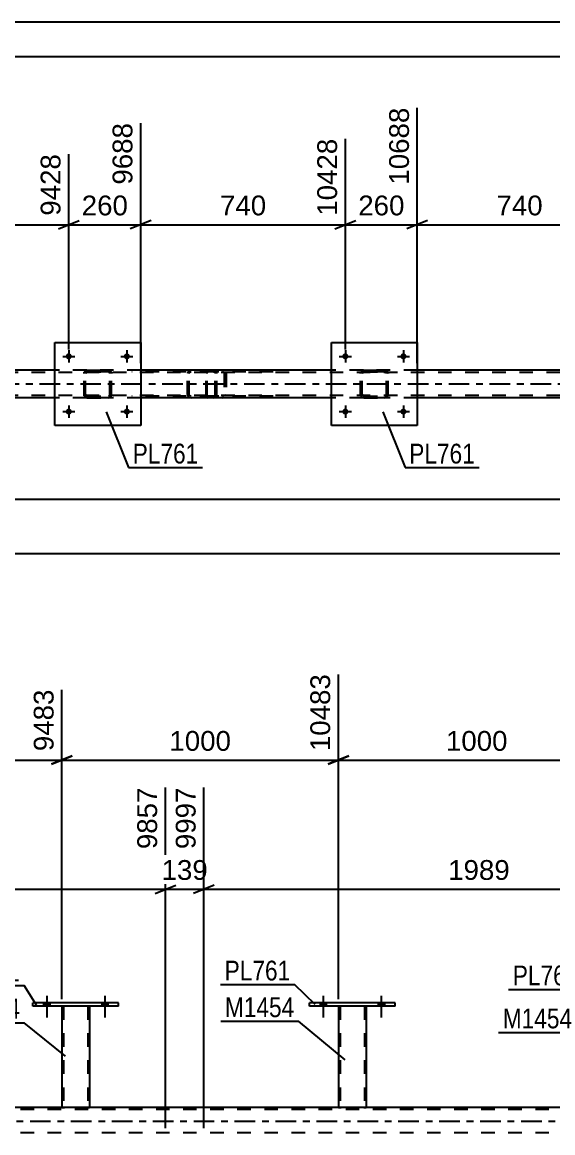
# Model space of a CAD drawing. Header units: millimetres. Extents: x 0 to 841, y 0 to 594.
# Drawn here: x 457.6 to 534.4, y 433.3 to 594 of the extents above; entities that cross this region are included whole.
import ezdxf

# ---------------------------------------------------------------- set-up
doc = ezdxf.new("R2010")
doc.units = ezdxf.units.MM
doc.linetypes.add('DXK_LINE_DOT2', pattern=[3.9198, 1.9599, -1.9599])
doc.linetypes.add('DXK_LINE_DOT3', pattern=[5.9187, 2.979, -0.9799, 0.9799, -0.9799])
doc.styles.add('Arial', font='ARIAL.TTF', dxfattribs={"height": 0.2})
doc.styles.add('Arial Narrow', font='ARIALN.TTF', dxfattribs={"height": 0.2})

# ---------------------------------------------------------------- blocks, each defined once
blk = doc.blocks.new('Unknown-318886624-1115')
at = {"color": 5, "linetype": 'Continuous'}
for p, q in [((841, 594), (0, 594)), ((836, 589), (5, 589))]:
    blk.add_line(p, q, dxfattribs=at)
blk = doc.blocks.new('Bolt-318886624-3374 - 3093')
at = {"linetype": 'Continuous'}
for points in [[(460.74, 451.61), (461.62, 451.61), (461.62, 452.09), (460.74, 452.09)], [(469.14, 451.61), (470.02, 451.61), (470.02, 452.09), (469.14, 452.09)]]:
    blk.add_hatch(color=1, dxfattribs=at).paths.add_polyline_path(points)
at = {"color": 1, "linetype": 'Continuous'}
for p, q in [((460.74, 452.09), (460.74, 451.61)), ((461.18, 453.09), (461.18, 449.97)), ((461.62, 452.09), (461.62, 451.61)), ((469.14, 452.09), (469.14, 451.61)), ((469.58, 453.09), (469.58, 449.97)), ((470.02, 452.09), (470.02, 451.61))]:
    blk.add_line(p, q, dxfattribs=at)
blk = doc.blocks.new('Part-318886624-3440 - 3093')
at = {"color": 2, "linetype": 'Continuous'}
for p, q in [((499.18, 451.61), (499.18, 452.09)), ((511.58, 452.09), (499.18, 452.09)), ((511.58, 451.61), (499.18, 451.61)), ((511.58, 451.61), (511.58, 452.09))]:
    blk.add_line(p, q, dxfattribs=at)
blk = doc.blocks.new('Part-318886624-3359 - 3093')
at = {"color": 7, "linetype": 'DXK_LINE_DOT2'}
for p, q in [((761.18, 436.65), (84.06, 436.65)), ((761.18, 436.97), (143.38, 436.97)), ((467.38, 436.97), (463.38, 436.97)), ((507.38, 436.97), (503.38, 436.97)), ((761.18, 433.29), (84.06, 433.29))]:
    blk.add_line(p, q, dxfattribs=at)
at = {"color": 2, "linetype": 'Continuous'}
for p, q in [((463.38, 436.97), (427.43, 436.97)), ((503.38, 436.97), (467.38, 436.97)), ((543.38, 436.97), (507.38, 436.97))]:
    blk.add_line(p, q, dxfattribs=at)
at = {"color": 7, "linetype": 'DXK_LINE_DOT3'}
blk.add_line((74.06, 434.97), (761.18, 434.97), dxfattribs=at)
blk = doc.blocks.new('Bolt-318886624-3370 - 3093')
at = {"linetype": 'Continuous'}
for points in [[(500.74, 451.61), (501.62, 451.61), (501.62, 452.09), (500.74, 452.09)], [(509.14, 451.61), (510.02, 451.61), (510.02, 452.09), (509.14, 452.09)]]:
    blk.add_hatch(color=1, dxfattribs=at).paths.add_polyline_path(points)
at = {"color": 1, "linetype": 'Continuous'}
for p, q in [((500.74, 452.09), (500.74, 451.61)), ((501.18, 453.09), (501.18, 449.97)), ((501.62, 452.09), (501.62, 451.61)), ((509.14, 452.09), (509.14, 451.61)), ((509.58, 453.09), (509.58, 449.97)), ((510.02, 452.09), (510.02, 451.61))]:
    blk.add_line(p, q, dxfattribs=at)
blk = doc.blocks.new('Bolt-318886624-3375 - 3093')
at = {"linetype": 'Continuous'}
for points in [[(500.74, 451.61), (501.62, 451.61), (501.62, 452.09), (500.74, 452.09)], [(509.14, 451.61), (510.02, 451.61), (510.02, 452.09), (509.14, 452.09)]]:
    blk.add_hatch(color=1, dxfattribs=at).paths.add_polyline_path(points)
at = {"color": 1, "linetype": 'Continuous'}
for p, q in [((500.74, 452.09), (500.74, 451.61)), ((501.18, 453.09), (501.18, 449.97)), ((501.62, 452.09), (501.62, 451.61)), ((509.14, 452.09), (509.14, 451.61)), ((509.58, 453.09), (509.58, 449.97)), ((510.02, 452.09), (510.02, 451.61))]:
    blk.add_line(p, q, dxfattribs=at)
blk = doc.blocks.new('Bolt-318886624-3403 - 3093')
at = {"linetype": 'Continuous'}
for points in [[(460.74, 451.61), (461.62, 451.61), (461.62, 452.09), (460.74, 452.09)], [(469.14, 451.61), (470.02, 451.61), (470.02, 452.09), (469.14, 452.09)]]:
    blk.add_hatch(color=1, dxfattribs=at).paths.add_polyline_path(points)
at = {"color": 1, "linetype": 'Continuous'}
for p, q in [((460.74, 452.09), (460.74, 451.61)), ((461.18, 453.09), (461.18, 449.97)), ((461.62, 452.09), (461.62, 451.61)), ((469.14, 452.09), (469.14, 451.61)), ((469.58, 453.09), (469.58, 449.97)), ((470.02, 452.09), (470.02, 451.61))]:
    blk.add_line(p, q, dxfattribs=at)
blk = doc.blocks.new('Part-318886624-3425 - 3093')
at = {"color": 7, "linetype": 'DXK_LINE_DOT2'}
for p, q in [((463.38, 451.62), (463.38, 451.62)), ((463.38, 451.62), (463.38, 451.61)), ((463.38, 451.61), (463.38, 451.62)), ((463.42, 451.62), (463.38, 451.62)), ((463.38, 451.62), (463.42, 451.62)), ((463.52, 451.62), (463.42, 451.62)), ((463.42, 451.62), (463.52, 451.62)), ((463.68, 451.62), (463.52, 451.62)), ((463.52, 451.62), (463.68, 451.62)), ((463.62, 451.62), (463.62, 451.62)), ((463.62, 451.62), (463.62, 436.97)), ((463.64, 451.62), (463.62, 451.62)), ((463.62, 451.62), (463.64, 451.62)), ((463.69, 451.62), (463.64, 451.62)), ((463.64, 451.62), (463.69, 451.62)), ((467.09, 451.62), (463.68, 451.62)), ((467.09, 451.62), (463.68, 451.62)), ((466.99, 451.62), (463.69, 451.62)), ((463.69, 451.62), (463.77, 451.62)), ((467.07, 451.62), (463.77, 451.62)), ((467.07, 451.62), (466.99, 451.62)), ((467.12, 451.62), (467.07, 451.62)), ((467.07, 451.62), (467.12, 451.62)), ((467.09, 451.62), (467.24, 451.62)), ((467.24, 451.62), (467.09, 451.62)), ((467.14, 451.62), (467.12, 451.62)), ((467.12, 451.62), (467.14, 451.62)), ((467.14, 451.62), (467.14, 451.62)), ((467.14, 451.62), (467.14, 436.97)), ((467.24, 451.62), (467.34, 451.62)), ((467.34, 451.62), (467.24, 451.62)), ((467.34, 451.62), (467.38, 451.62)), ((467.38, 451.62), (467.34, 451.62)), ((467.38, 451.62), (467.38, 451.62)), ((467.38, 451.62), (467.38, 451.61)), ((467.38, 451.61), (467.38, 451.62)), ((463.38, 436.97), (463.42, 436.97)), ((463.42, 436.97), (463.52, 436.97)), ((463.52, 436.97), (463.68, 436.97)), ((463.64, 436.97), (463.62, 436.97)), ((463.62, 436.97), (463.64, 436.97)), ((463.69, 436.97), (463.64, 436.97)), ((463.64, 436.97), (463.68, 436.97)), ((467.09, 436.97), (463.68, 436.97)), ((463.68, 436.97), (463.69, 436.97)), ((466.99, 436.97), (463.69, 436.97)), ((463.69, 436.97), (463.77, 436.97)), ((467.07, 436.97), (463.77, 436.97)), ((467.07, 436.97), (466.99, 436.97)), ((467.12, 436.97), (467.07, 436.97)), ((467.07, 436.97), (467.12, 436.97)), ((467.09, 436.97), (467.24, 436.97)), ((467.14, 436.97), (467.12, 436.97)), ((467.12, 436.97), (467.14, 436.97)), ((467.24, 436.97), (467.34, 436.97)), ((467.34, 436.97), (467.38, 436.97))]:
    blk.add_line(p, q, dxfattribs=at)
at = {"color": 2, "linetype": 'Continuous'}
for p, q in [((463.38, 451.61), (463.38, 436.97)), ((467.38, 451.61), (467.38, 436.97)), ((463.42, 436.97), (463.38, 436.97)), ((463.52, 436.97), (463.42, 436.97)), ((463.68, 436.97), (463.52, 436.97)), ((467.09, 436.97), (463.68, 436.97)), ((467.24, 436.97), (467.09, 436.97)), ((467.34, 436.97), (467.24, 436.97)), ((467.38, 436.97), (467.34, 436.97))]:
    blk.add_line(p, q, dxfattribs=at)
blk = doc.blocks.new('Part-318886624-3562 - 3093')
at = {"color": 2, "linetype": 'Continuous'}
for p, q in [((459.18, 451.61), (459.18, 452.09)), ((471.58, 452.09), (459.18, 452.09)), ((471.58, 451.61), (459.18, 451.61)), ((471.58, 451.61), (471.58, 452.09))]:
    blk.add_line(p, q, dxfattribs=at)
blk = doc.blocks.new('Part-318886624-3567 - 3093')
at = {"color": 7, "linetype": 'DXK_LINE_DOT2'}
for p, q in [((503.38, 451.62), (503.38, 451.62)), ((503.38, 451.62), (503.38, 451.61)), ((503.38, 451.61), (503.38, 451.62)), ((503.42, 451.62), (503.38, 451.62)), ((503.38, 451.62), (503.42, 451.62)), ((503.52, 451.62), (503.42, 451.62)), ((503.42, 451.62), (503.52, 451.62)), ((503.68, 451.62), (503.52, 451.62)), ((503.52, 451.62), (503.68, 451.62)), ((503.62, 451.62), (503.62, 451.62)), ((503.62, 451.62), (503.62, 436.97)), ((503.64, 451.62), (503.62, 451.62)), ((503.62, 451.62), (503.64, 451.62)), ((503.69, 451.62), (503.64, 451.62)), ((503.64, 451.62), (503.69, 451.62)), ((507.08, 451.62), (503.68, 451.62)), ((507.08, 451.62), (503.68, 451.62)), ((506.99, 451.62), (503.69, 451.62)), ((503.69, 451.62), (503.77, 451.62)), ((507.07, 451.62), (503.77, 451.62)), ((507.07, 451.62), (506.99, 451.62)), ((507.12, 451.62), (507.07, 451.62)), ((507.07, 451.62), (507.12, 451.62)), ((507.08, 451.62), (507.24, 451.62)), ((507.24, 451.62), (507.08, 451.62)), ((507.14, 451.62), (507.12, 451.62)), ((507.12, 451.62), (507.14, 451.62)), ((507.14, 451.62), (507.14, 451.62)), ((507.14, 451.62), (507.14, 436.97)), ((507.24, 451.62), (507.34, 451.62)), ((507.34, 451.62), (507.24, 451.62)), ((507.34, 451.62), (507.38, 451.62)), ((507.38, 451.62), (507.34, 451.62)), ((507.38, 451.62), (507.38, 451.62)), ((507.38, 451.62), (507.38, 451.61)), ((507.38, 451.61), (507.38, 451.62)), ((503.38, 436.97), (503.42, 436.97)), ((503.42, 436.97), (503.52, 436.97)), ((503.52, 436.97), (503.68, 436.97)), ((503.64, 436.97), (503.62, 436.97)), ((503.62, 436.97), (503.64, 436.97)), ((503.69, 436.97), (503.64, 436.97)), ((503.64, 436.97), (503.68, 436.97)), ((507.08, 436.97), (503.68, 436.97)), ((503.68, 436.97), (503.69, 436.97)), ((506.99, 436.97), (503.69, 436.97)), ((503.69, 436.97), (503.77, 436.97)), ((507.07, 436.97), (503.77, 436.97)), ((507.07, 436.97), (506.99, 436.97)), ((507.12, 436.97), (507.07, 436.97)), ((507.07, 436.97), (507.12, 436.97)), ((507.08, 436.97), (507.24, 436.97)), ((507.14, 436.97), (507.12, 436.97)), ((507.12, 436.97), (507.14, 436.97)), ((507.24, 436.97), (507.34, 436.97)), ((507.34, 436.97), (507.38, 436.97))]:
    blk.add_line(p, q, dxfattribs=at)
at = {"color": 2, "linetype": 'Continuous'}
for p, q in [((503.38, 451.61), (503.38, 436.97)), ((507.38, 451.61), (507.38, 436.97)), ((503.42, 436.97), (503.38, 436.97)), ((503.52, 436.97), (503.42, 436.97)), ((503.68, 436.97), (503.52, 436.97)), ((507.08, 436.97), (503.68, 436.97)), ((507.24, 436.97), (507.08, 436.97)), ((507.34, 436.97), (507.24, 436.97)), ((507.38, 436.97), (507.34, 436.97))]:
    blk.add_line(p, q, dxfattribs=at)
blk = doc.blocks.new('Part-318886624-2119 - 1942')
at = {"color": 2, "linetype": 'Continuous'}
for p, q in [((502.38, 535.65), (502.38, 547.65)), ((502.38, 547.65), (514.78, 547.65)), ((514.78, 547.65), (514.78, 535.65)), ((514.78, 535.65), (502.38, 535.65))]:
    blk.add_line(p, q, dxfattribs=at)
blk = doc.blocks.new('Part-318886624-2002 - 1942')
at = {"color": 7, "linetype": 'DXK_LINE_DOT2'}
for p, q in [((485.29, 543.65), (473.52, 543.65)), ((485.29, 543.41), (473.52, 543.41)), ((481.58, 543.33), (481.55, 543.17)), ((481.59, 543.35), (481.58, 543.33)), ((481.8, 543.17), (481.82, 543.26)), ((481.82, 543.26), (481.88, 543.34)), ((482.06, 543.65), (481.86, 543.61)), ((481.88, 543.34), (481.96, 543.39)), ((481.96, 543.39), (482.06, 543.41)), ((485.49, 543.61), (485.29, 543.65)), ((485.29, 543.41), (485.39, 543.39)), ((485.39, 543.39), (485.47, 543.34)), ((485.47, 543.34), (485.53, 543.26)), ((485.53, 543.26), (485.55, 543.17)), ((485.77, 543.33), (485.77, 543.35)), ((485.8, 543.17), (485.77, 543.33)), ((481.55, 540.13), (481.55, 543.17)), ((481.8, 540.13), (481.8, 543.17)), ((485.55, 540.13), (485.55, 543.17)), ((485.8, 540.13), (485.8, 543.17)), ((481.55, 540.13), (481.57, 540.04)), ((481.57, 540.04), (481.59, 539.94)), ((481.82, 540.06), (481.8, 540.13)), ((481.82, 540.03), (481.82, 540.06)), ((481.88, 539.96), (481.82, 540.03)), ((485.53, 540.03), (485.47, 539.96)), ((485.53, 540.06), (485.55, 540.13)), ((485.53, 540.03), (485.53, 540.06)), ((485.77, 539.94), (485.79, 540.04)), ((485.79, 540.04), (485.8, 540.13)), ((485.29, 539.89), (473.52, 539.89)), ((485.29, 539.65), (473.52, 539.65)), ((481.86, 539.68), (482.06, 539.65)), ((481.96, 539.9), (481.88, 539.96)), ((482.06, 539.89), (481.96, 539.9)), ((485.39, 539.9), (485.29, 539.89)), ((485.29, 539.65), (485.49, 539.68)), ((485.47, 539.96), (485.39, 539.9))]:
    blk.add_line(p, q, dxfattribs=at)
for centre, start, end in [((482.04, 543.15), 110.7583, 155.68), ((482.04, 540.15), 204.32, 249.2417)]:
    blk.add_arc(centre, 0.496, start, end, dxfattribs=at)
blk = doc.blocks.new('Part-318886624-2014 - 1942')
at = {"color": 2, "linetype": 'Continuous'}
for p, q in [((462.38, 535.65), (462.38, 547.65)), ((462.38, 547.65), (474.78, 547.65)), ((474.78, 547.65), (474.78, 535.65)), ((474.78, 535.65), (462.38, 535.65))]:
    blk.add_line(p, q, dxfattribs=at)
blk = doc.blocks.new('Part-318886624-2015 - 1942')
at = {"color": 7, "linetype": 'DXK_LINE_DOT2'}
for p, q in [((466.58, 543.17), (466.62, 543.35)), ((466.62, 543.35), (466.58, 543.17)), ((466.82, 543.17), (466.84, 543.26)), ((466.84, 543.26), (466.82, 543.17)), ((466.84, 543.26), (466.89, 543.34)), ((466.89, 543.34), (466.84, 543.26)), ((466.88, 543.61), (467.06, 543.65)), ((467.06, 543.65), (466.88, 543.61)), ((466.89, 543.34), (466.97, 543.39)), ((466.97, 543.39), (466.89, 543.34)), ((466.97, 543.39), (467.06, 543.41)), ((467.06, 543.41), (466.97, 543.39)), ((467.06, 543.65), (470.1, 543.65)), ((467.06, 543.65), (467.06, 543.65)), ((467.06, 543.65), (470.1, 543.65)), ((467.06, 543.41), (470.1, 543.41)), ((467.06, 543.41), (467.06, 543.41)), ((470.1, 543.41), (467.06, 543.41)), ((470.1, 543.65), (470.1, 543.65)), ((470.1, 543.65), (470.29, 543.61)), ((470.29, 543.61), (470.1, 543.65)), ((470.1, 543.41), (470.1, 543.41)), ((470.1, 543.41), (470.19, 543.39)), ((470.19, 543.39), (470.1, 543.41)), ((470.19, 543.39), (470.27, 543.34)), ((470.27, 543.34), (470.19, 543.39)), ((470.27, 543.34), (470.32, 543.26)), ((470.32, 543.26), (470.27, 543.34)), ((470.32, 543.26), (470.34, 543.17)), ((470.34, 543.17), (470.32, 543.26)), ((470.54, 543.35), (470.58, 543.17)), ((470.58, 543.17), (470.54, 543.35)), ((466.58, 540.13), (466.58, 543.17)), ((466.82, 540.13), (466.82, 543.17)), ((470.34, 540.13), (470.34, 543.17)), ((470.58, 540.13), (470.58, 543.17)), ((466.62, 539.94), (466.58, 540.13)), ((466.58, 540.13), (466.62, 539.94)), ((466.84, 540.03), (466.82, 540.13)), ((466.82, 540.13), (466.84, 540.03)), ((466.89, 539.96), (466.84, 540.03)), ((466.84, 540.03), (466.89, 539.96)), ((470.32, 540.03), (470.27, 539.96)), ((470.27, 539.96), (470.32, 540.03)), ((470.34, 540.13), (470.32, 540.03)), ((470.32, 540.03), (470.34, 540.13)), ((470.58, 540.13), (470.54, 539.94)), ((470.54, 539.94), (470.58, 540.13)), ((467.06, 539.65), (466.88, 539.68)), ((466.88, 539.68), (467.06, 539.65)), ((466.97, 539.9), (466.89, 539.96)), ((466.89, 539.96), (466.97, 539.9)), ((467.06, 539.89), (466.97, 539.9)), ((466.97, 539.9), (467.06, 539.89)), ((467.06, 539.89), (470.1, 539.89)), ((467.06, 539.89), (467.06, 539.89)), ((467.06, 539.89), (470.1, 539.89)), ((467.06, 539.65), (470.1, 539.65)), ((467.06, 539.65), (467.06, 539.65)), ((467.06, 539.65), (470.1, 539.65)), ((470.19, 539.9), (470.1, 539.89)), ((470.1, 539.89), (470.19, 539.9)), ((470.1, 539.89), (470.1, 539.89)), ((470.29, 539.68), (470.1, 539.65)), ((470.1, 539.65), (470.29, 539.68)), ((470.1, 539.65), (470.1, 539.65)), ((470.27, 539.96), (470.19, 539.9)), ((470.19, 539.9), (470.27, 539.96))]:
    blk.add_line(p, q, dxfattribs=at)
at = {"color": 7, "linetype": 'DXK_LINE_DOT3'}
blk.add_line((468.58, 541.64), (468.58, 541.65), dxfattribs=at)
at = {"color": 7, "linetype": 'DXK_LINE_DOT2'}
for centre, start, end in [((467.06, 543.17), 112.5, 157.5), ((467.06, 543.17), 112.5, 157.5), ((470.1, 543.17), 22.5, 67.5), ((470.1, 543.17), 22.5, 67.5), ((467.06, 540.13), 202.5, 247.5), ((467.06, 540.13), 202.5, 247.5), ((470.1, 540.13), 292.5, 337.5), ((470.1, 540.13), 292.5, 337.5)]:
    blk.add_arc(centre, 0.48, start, end, dxfattribs=at)
blk = doc.blocks.new('Part-318886624-2069 - 1942')
at = {"color": 7, "linetype": 'DXK_LINE_DOT2'}
for p, q in [((506.58, 543.17), (506.62, 543.35)), ((506.62, 543.35), (506.58, 543.17)), ((506.82, 543.17), (506.84, 543.26)), ((506.84, 543.26), (506.82, 543.17)), ((506.84, 543.26), (506.89, 543.34)), ((506.89, 543.34), (506.84, 543.26)), ((506.88, 543.61), (507.06, 543.65)), ((507.06, 543.65), (506.88, 543.61)), ((506.89, 543.34), (506.97, 543.39)), ((506.97, 543.39), (506.89, 543.34)), ((506.97, 543.39), (507.06, 543.41)), ((507.06, 543.41), (506.97, 543.39)), ((507.06, 543.65), (510.1, 543.65)), ((507.06, 543.65), (507.06, 543.65)), ((507.06, 543.65), (510.1, 543.65)), ((507.06, 543.41), (510.1, 543.41)), ((507.06, 543.41), (507.06, 543.41)), ((510.1, 543.41), (507.06, 543.41)), ((510.1, 543.65), (510.1, 543.65)), ((510.1, 543.65), (510.28, 543.61)), ((510.28, 543.61), (510.1, 543.65)), ((510.1, 543.41), (510.1, 543.41)), ((510.1, 543.41), (510.19, 543.39)), ((510.19, 543.39), (510.1, 543.41)), ((510.19, 543.39), (510.27, 543.34)), ((510.27, 543.34), (510.19, 543.39)), ((510.27, 543.34), (510.32, 543.26)), ((510.32, 543.26), (510.27, 543.34)), ((510.32, 543.26), (510.34, 543.17)), ((510.34, 543.17), (510.32, 543.26)), ((510.54, 543.35), (510.58, 543.17)), ((510.58, 543.17), (510.54, 543.35)), ((506.58, 540.13), (506.58, 543.17)), ((506.82, 540.13), (506.82, 543.17)), ((510.34, 540.13), (510.34, 543.17)), ((510.58, 540.13), (510.58, 543.17)), ((506.62, 539.94), (506.58, 540.13)), ((506.58, 540.13), (506.62, 539.94)), ((506.84, 540.03), (506.82, 540.13)), ((506.82, 540.13), (506.84, 540.03)), ((506.89, 539.96), (506.84, 540.03)), ((506.84, 540.03), (506.89, 539.96)), ((510.32, 540.03), (510.27, 539.96)), ((510.27, 539.96), (510.32, 540.03)), ((510.34, 540.13), (510.32, 540.03)), ((510.32, 540.03), (510.34, 540.13)), ((510.58, 540.13), (510.54, 539.94)), ((510.54, 539.94), (510.58, 540.13)), ((507.06, 539.65), (506.88, 539.68)), ((506.88, 539.68), (507.06, 539.65)), ((506.97, 539.9), (506.89, 539.96)), ((506.89, 539.96), (506.97, 539.9)), ((507.06, 539.89), (506.97, 539.9)), ((506.97, 539.9), (507.06, 539.89)), ((507.06, 539.89), (510.1, 539.89)), ((507.06, 539.89), (507.06, 539.89)), ((507.06, 539.89), (510.1, 539.89)), ((507.06, 539.65), (510.1, 539.65)), ((507.06, 539.65), (507.06, 539.65)), ((507.06, 539.65), (510.1, 539.65)), ((510.19, 539.9), (510.1, 539.89)), ((510.1, 539.89), (510.19, 539.9)), ((510.1, 539.89), (510.1, 539.89)), ((510.28, 539.68), (510.1, 539.65)), ((510.1, 539.65), (510.28, 539.68)), ((510.1, 539.65), (510.1, 539.65)), ((510.27, 539.96), (510.19, 539.9)), ((510.19, 539.9), (510.27, 539.96))]:
    blk.add_line(p, q, dxfattribs=at)
at = {"color": 7, "linetype": 'DXK_LINE_DOT3'}
blk.add_line((508.58, 541.64), (508.58, 541.65), dxfattribs=at)
at = {"color": 7, "linetype": 'DXK_LINE_DOT2'}
for centre, start, end in [((507.06, 543.17), 112.5, 157.5), ((507.06, 543.17), 112.5, 157.5), ((510.1, 543.17), 22.5, 67.5), ((510.1, 543.17), 22.5, 67.5), ((507.06, 540.13), 202.5, 247.5), ((507.06, 540.13), 202.5, 247.5), ((510.1, 540.13), 292.5, 337.5), ((510.1, 540.13), 292.5, 337.5)]:
    blk.add_arc(centre, 0.48, start, end, dxfattribs=at)
blk = doc.blocks.new('Part-318886624-2099 - 1942')
at = {"color": 7, "linetype": 'DXK_LINE_DOT2'}
for p, q in [((762.78, 543.33), (87.26, 543.33)), ((474.78, 543.65), (462.38, 543.65)), ((514.78, 543.65), (502.38, 543.65)), ((762.78, 539.97), (87.26, 539.97)), ((474.78, 539.65), (462.38, 539.65)), ((514.78, 539.65), (502.38, 539.65))]:
    blk.add_line(p, q, dxfattribs=at)
at = {"color": 2, "linetype": 'Continuous'}
for p, q in [((462.38, 543.65), (434.83, 543.65)), ((502.38, 543.65), (474.78, 543.65)), ((542.38, 543.65), (514.78, 543.65)), ((462.38, 539.65), (434.83, 539.65)), ((502.38, 539.65), (474.78, 539.65)), ((542.38, 539.65), (514.78, 539.65))]:
    blk.add_line(p, q, dxfattribs=at)
at = {"color": 7, "linetype": 'DXK_LINE_DOT3'}
blk.add_line((87.26, 541.65), (762.78, 541.65), dxfattribs=at)
blk = doc.blocks.new('Part-318886624-2135 - 1942')
at = {"color": 7, "linetype": 'DXK_LINE_DOT2'}
for p, q in [((484.28, 543.35), (484.26, 543.17)), ((484.34, 543.51), (484.28, 543.35)), ((484.42, 543.61), (484.34, 543.51)), ((484.39, 543.17), (484.4, 543.26)), ((484.4, 543.26), (484.43, 543.34)), ((484.53, 543.65), (484.42, 543.61)), ((484.43, 543.34), (484.48, 543.39)), ((484.48, 543.39), (484.53, 543.41)), ((493.93, 543.65), (484.53, 543.65)), ((493.93, 543.41), (484.53, 543.41)), ((485.8, 543.65), (485.8, 543.41)), ((486.81, 543.61), (486.62, 543.65)), ((486.62, 543.41), (486.72, 543.39)), ((486.72, 543.39), (486.8, 543.34)), ((486.8, 543.34), (486.85, 543.26)), ((486.85, 543.26), (486.87, 543.17)), ((487.09, 543.33), (487.08, 543.35)), ((487.12, 543.17), (487.09, 543.33)), ((484.26, 540.13), (484.26, 543.17)), ((484.39, 540.13), (484.39, 543.17)), ((486.87, 543.17), (486.87, 540.13)), ((487.12, 543.17), (487.12, 540.13)), ((484.26, 540.13), (484.28, 539.94)), ((484.4, 540.03), (484.39, 540.13)), ((484.43, 539.96), (484.4, 540.03)), ((486.85, 540.03), (486.8, 539.96)), ((486.85, 540.03), (486.86, 540.06)), ((486.86, 540.06), (486.87, 540.13)), ((487.08, 539.94), (487.1, 540.04)), ((487.1, 540.04), (487.12, 540.13)), ((484.28, 539.94), (484.34, 539.79)), ((484.34, 539.79), (484.42, 539.68)), ((484.42, 539.68), (484.53, 539.65)), ((484.48, 539.9), (484.43, 539.96)), ((484.53, 539.89), (484.48, 539.9)), ((493.93, 539.89), (484.53, 539.89)), ((493.93, 539.65), (484.53, 539.65)), ((485.8, 539.65), (485.8, 539.89)), ((486.72, 539.9), (486.62, 539.89)), ((486.62, 539.65), (486.81, 539.68)), ((486.8, 539.96), (486.72, 539.9))]:
    blk.add_line(p, q, dxfattribs=at)
blk = doc.blocks.new('Bolt-318886624-2207 - 1942')
at = {"linetype": 'Continuous'}
for points in [[(464.82, 537.65, -1), (463.94, 537.65, -1)], [(473.22, 537.65, -1), (472.34, 537.65, -1)]]:
    blk.add_hatch(color=1, dxfattribs=at).paths.add_polyline_path(points)
at = {"color": 1, "linetype": 'Continuous'}
for p, q in [((464.38, 538.53), (464.38, 536.77)), ((472.78, 538.53), (472.78, 536.77)), ((463.5, 537.65), (465.26, 537.65)), ((471.9, 537.65), (473.66, 537.65))]:
    blk.add_line(p, q, dxfattribs=at)
blk = doc.blocks.new('Bolt-318886624-2208 - 1942')
at = {"linetype": 'Continuous'}
for points in [[(464.82, 545.65, -1), (463.94, 545.65, -1)], [(473.22, 545.65, -1), (472.34, 545.65, -1)]]:
    blk.add_hatch(color=1, dxfattribs=at).paths.add_polyline_path(points)
at = {"color": 1, "linetype": 'Continuous'}
for p, q in [((464.38, 546.53), (464.38, 544.77)), ((472.78, 546.53), (472.78, 544.77)), ((463.5, 545.65), (465.26, 545.65)), ((471.9, 545.65), (473.66, 545.65))]:
    blk.add_line(p, q, dxfattribs=at)
blk = doc.blocks.new('Bolt-318886624-2209 - 1942')
at = {"linetype": 'Continuous'}
for points in [[(504.82, 537.65, -1), (503.94, 537.65, -1)], [(513.22, 537.65, -1), (512.34, 537.65, -1)]]:
    blk.add_hatch(color=1, dxfattribs=at).paths.add_polyline_path(points)
at = {"color": 1, "linetype": 'Continuous'}
for p, q in [((504.38, 538.53), (504.38, 536.77)), ((512.78, 538.53), (512.78, 536.77)), ((503.5, 537.65), (505.26, 537.65)), ((511.9, 537.65), (513.66, 537.65))]:
    blk.add_line(p, q, dxfattribs=at)
blk = doc.blocks.new('Bolt-318886624-2210 - 1942')
at = {"linetype": 'Continuous'}
for points in [[(504.82, 545.65, -1), (503.94, 545.65, -1)], [(513.22, 545.65, -1), (512.34, 545.65, -1)]]:
    blk.add_hatch(color=1, dxfattribs=at).paths.add_polyline_path(points)
at = {"color": 1, "linetype": 'Continuous'}
for p, q in [((504.38, 546.53), (504.38, 544.77)), ((512.78, 546.53), (512.78, 544.77)), ((503.5, 545.65), (505.26, 545.65)), ((511.9, 545.65), (513.66, 545.65))]:
    blk.add_line(p, q, dxfattribs=at)
blk = doc.blocks.new('StraightDimension-318886624-10961 - 3093')
at = {"color": 7, "linetype": 'Continuous'}
for p, q in [((503.38, 452.62), (503.38, 499.63)), ((463.38, 452.62), (463.38, 497.41)), ((464.88, 487.82), (461.88, 486.62)), ((463.38, 487.22), (503.38, 487.22)), ((501.88, 486.62), (504.88, 487.82))]:
    blk.add_line(p, q, dxfattribs=at)
at = {"color": 0, "linetype": 'Continuous'}
blk.add_wipeout([(502.78, 500.23), (498.58, 500.23), (498.58, 487.92), (502.78, 487.92)], dxfattribs=at)
at = {"color": 0}
blk.add_wipeout([(488.43, 487.97), (488.43, 492.17), (478.33, 492.17), (478.33, 487.97)], dxfattribs=at)
at = {"color": 3, "linetype": 'Continuous', "style": 'Arial'}
blk.add_text('10483', height=2.865, rotation=90.0002, dxfattribs=at).set_placement((502.18, 488.52))
at = {"color": 3, "style": 'Arial'}
blk.add_text('1000', height=2.865, dxfattribs=at).set_placement((478.93, 488.57))
blk = doc.blocks.new('StraightDimension-318886624-3684 - 3093')
at = {"color": 7, "linetype": 'Continuous'}
for p, q in [((398.79, 433.97), (398.79, 483.24)), ((478.35, 433.97), (478.35, 483.24)), ((400.29, 469.14), (397.29, 467.94)), ((398.79, 468.54), (478.35, 468.54)), ((476.85, 467.94), (479.85, 469.14))]:
    blk.add_line(p, q, dxfattribs=at)
at = {"color": 0, "linetype": 'Continuous'}
blk.add_wipeout([(477.75, 483.84), (473.55, 483.84), (473.55, 473.74), (477.75, 473.74)], dxfattribs=at)
at = {"color": 0}
blk.add_wipeout([(443.61, 469.29), (443.61, 473.49), (433.52, 473.49), (433.52, 469.29)], dxfattribs=at)
at = {"color": 3, "linetype": 'Continuous', "style": 'Arial'}
blk.add_text('9857', height=2.865, rotation=90.0002, dxfattribs=at).set_placement((477.15, 474.34))
at = {"color": 3, "style": 'Arial'}
blk.add_text('1989', height=2.865, dxfattribs=at).set_placement((434.12, 469.89))
blk = doc.blocks.new('StraightDimension-318886624-3698 - 3093')
at = {"color": 7, "linetype": 'Continuous'}
for p, q in [((478.35, 433.97), (478.35, 483.24)), ((483.92, 433.97), (483.92, 483.24)), ((476.85, 467.94), (479.85, 469.14)), ((478.35, 468.54), (483.92, 468.54)), ((485.42, 469.14), (482.42, 467.94))]:
    blk.add_line(p, q, dxfattribs=at)
at = {"color": 0}
blk.add_wipeout([(485.07, 469.29), (485.07, 473.49), (477.2, 473.49), (477.2, 469.29)], dxfattribs=at)
at = {"color": 3, "style": 'Arial'}
blk.add_text('139', height=2.865, dxfattribs=at).set_placement((477.8, 469.89))
at = {"color": 0, "linetype": 'Continuous'}
blk.add_wipeout([(483.32, 483.84), (479.12, 483.84), (479.12, 473.74), (483.32, 473.74)], dxfattribs=at)
at = {"color": 3, "linetype": 'Continuous', "style": 'Arial'}
blk.add_text('9997', height=2.865, rotation=90.0002, dxfattribs=at).set_placement((482.72, 474.34))
blk = doc.blocks.new('StraightDimension-318886624-3712 - 3093')
at = {"color": 7, "linetype": 'Continuous'}
for p, q in [((563.48, 433.97), (563.48, 485.46)), ((483.92, 433.97), (483.92, 483.24)), ((485.42, 469.14), (482.42, 467.94)), ((483.92, 468.54), (563.48, 468.54)), ((561.98, 467.94), (564.98, 469.14))]:
    blk.add_line(p, q, dxfattribs=at)
at = {"color": 0, "linetype": 'Continuous'}
blk.add_wipeout([(562.88, 486.06), (558.68, 486.06), (558.68, 473.74), (562.88, 473.74)], dxfattribs=at)
at = {"color": 0}
blk.add_wipeout([(528.75, 469.29), (528.75, 473.49), (518.65, 473.49), (518.65, 469.29)], dxfattribs=at)
at = {"color": 3, "linetype": 'Continuous', "style": 'Arial'}
blk.add_text('11985', height=2.865, rotation=90.0002, dxfattribs=at).set_placement((562.28, 474.34))
at = {"color": 3, "style": 'Arial'}
blk.add_text('1989', height=2.865, dxfattribs=at).set_placement((519.25, 469.89))
blk = doc.blocks.new('StraightDimension-318886624-10960 - 3093')
at = {"color": 7, "linetype": 'Continuous'}
for p, q in [((503.38, 452.62), (503.38, 499.63)), ((543.38, 452.62), (543.38, 499.63)), ((504.88, 487.82), (501.88, 486.62)), ((503.38, 487.22), (543.38, 487.22)), ((541.88, 486.62), (544.88, 487.82))]:
    blk.add_line(p, q, dxfattribs=at)
at = {"color": 0, "linetype": 'Continuous'}
blk.add_wipeout([(542.78, 500.23), (538.58, 500.23), (538.58, 487.92), (542.78, 487.92)], dxfattribs=at)
at = {"color": 0}
blk.add_wipeout([(528.43, 487.97), (528.43, 492.17), (518.33, 492.17), (518.33, 487.97)], dxfattribs=at)
at = {"color": 3, "linetype": 'Continuous', "style": 'Arial'}
blk.add_text('11483', height=2.865, rotation=90.0002, dxfattribs=at).set_placement((542.18, 488.52))
at = {"color": 3, "style": 'Arial'}
blk.add_text('1000', height=2.865, dxfattribs=at).set_placement((518.93, 488.57))
blk = doc.blocks.new('StraightDimension-318886624-10962 - 3093')
at = {"color": 7, "linetype": 'Continuous'}
for p, q in [((423.43, 452.62), (423.43, 497.41)), ((463.38, 452.62), (463.38, 497.41)), ((424.93, 487.82), (421.93, 486.62)), ((423.43, 487.22), (463.38, 487.22)), ((461.88, 486.62), (464.88, 487.82))]:
    blk.add_line(p, q, dxfattribs=at)
at = {"color": 0, "linetype": 'Continuous'}
blk.add_wipeout([(462.78, 498.01), (458.58, 498.01), (458.58, 487.92), (462.78, 487.92)], dxfattribs=at)
at = {"color": 0}
blk.add_wipeout([(447.34, 487.97), (447.34, 492.17), (439.47, 492.17), (439.47, 487.97)], dxfattribs=at)
at = {"color": 3, "linetype": 'Continuous', "style": 'Arial'}
blk.add_text('9483', height=2.865, rotation=90.0002, dxfattribs=at).set_placement((462.18, 488.52))
at = {"color": 3, "style": 'Arial'}
blk.add_text('999', height=2.865, dxfattribs=at).set_placement((440.07, 488.57))
blk = doc.blocks.new('StraightDimension-318886624-8230 - 1942')
at = {"color": 7, "linetype": 'Continuous'}
for p, q in [((474.78, 544.65), (474.78, 579.4)), ((504.38, 546.65), (504.38, 577.12)), ((476.28, 565.3), (473.28, 564.1)), ((474.78, 564.7), (504.38, 564.7)), ((502.88, 564.1), (505.88, 565.3))]:
    blk.add_line(p, q, dxfattribs=at)
at = {"color": 0, "linetype": 'Continuous'}
blk.add_wipeout([(503.78, 577.72), (499.58, 577.72), (499.58, 565.4), (503.78, 565.4)], dxfattribs=at)
at = {"color": 0}
blk.add_wipeout([(493.52, 565.45), (493.52, 569.65), (485.65, 569.65), (485.65, 565.45)], dxfattribs=at)
at = {"color": 3, "linetype": 'Continuous', "style": 'Arial'}
blk.add_text('10428', height=2.865, rotation=90.0002, dxfattribs=at).set_placement((503.18, 566))
at = {"color": 3, "style": 'Arial'}
blk.add_text('740', height=2.865, dxfattribs=at).set_placement((486.25, 566.05))
blk = doc.blocks.new('StraightDimension-318886624-8231 - 1942')
at = {"color": 7, "linetype": 'Continuous'}
for p, q in [((474.78, 544.65), (474.78, 579.4)), ((464.38, 546.65), (464.38, 574.9)), ((462.88, 564.1), (465.88, 565.3)), ((464.38, 564.7), (474.78, 564.7)), ((476.28, 565.3), (473.28, 564.1))]:
    blk.add_line(p, q, dxfattribs=at)
at = {"color": 0}
blk.add_wipeout([(473.52, 565.45), (473.52, 569.65), (465.65, 569.65), (465.65, 565.45)], dxfattribs=at)
at = {"color": 3, "style": 'Arial'}
blk.add_text('260', height=2.865, dxfattribs=at).set_placement((466.25, 566.05))
at = {"color": 0, "linetype": 'Continuous'}
blk.add_wipeout([(474.18, 580), (469.98, 580), (469.98, 569.9), (474.18, 569.9)], dxfattribs=at)
at = {"color": 3, "linetype": 'Continuous', "style": 'Arial'}
blk.add_text('9688', height=2.865, rotation=90.0002, dxfattribs=at).set_placement((473.58, 570.5))
blk = doc.blocks.new('StraightDimension-318886624-2270 - 1942')
at = {"color": 7, "linetype": 'Continuous'}
blk.add_line((86.62, 517.14), (797.27, 517.14), dxfattribs=at)
blk = doc.blocks.new('StraightDimension-318886624-7320 - 1942')
at = {"color": 7, "linetype": 'Continuous'}
blk.add_line((87.26, 524.96), (796.63, 524.96), dxfattribs=at)
blk = doc.blocks.new('StraightDimension-318886624-8228 - 1942')
at = {"color": 7, "linetype": 'Continuous'}
for p, q in [((514.78, 544.65), (514.78, 581.62)), ((544.38, 546.65), (544.38, 577.12)), ((516.28, 565.3), (513.28, 564.1)), ((514.78, 564.7), (544.38, 564.7)), ((542.88, 564.1), (545.88, 565.3))]:
    blk.add_line(p, q, dxfattribs=at)
at = {"color": 0, "linetype": 'Continuous'}
blk.add_wipeout([(543.78, 577.72), (539.58, 577.72), (539.58, 565.4), (543.78, 565.4)], dxfattribs=at)
at = {"color": 0}
blk.add_wipeout([(533.52, 565.45), (533.52, 569.65), (525.64, 569.65), (525.64, 565.45)], dxfattribs=at)
at = {"color": 3, "linetype": 'Continuous', "style": 'Arial'}
blk.add_text('11428', height=2.865, rotation=90.0002, dxfattribs=at).set_placement((543.18, 566))
at = {"color": 3, "style": 'Arial'}
blk.add_text('740', height=2.865, dxfattribs=at).set_placement((526.24, 566.05))
blk = doc.blocks.new('StraightDimension-318886624-8229 - 1942')
at = {"color": 7, "linetype": 'Continuous'}
for p, q in [((514.78, 544.65), (514.78, 581.62)), ((504.38, 546.65), (504.38, 577.12)), ((502.88, 564.1), (505.88, 565.3)), ((504.38, 564.7), (514.78, 564.7)), ((516.28, 565.3), (513.28, 564.1))]:
    blk.add_line(p, q, dxfattribs=at)
at = {"color": 0}
blk.add_wipeout([(513.52, 565.45), (513.52, 569.65), (505.65, 569.65), (505.65, 565.45)], dxfattribs=at)
at = {"color": 3, "style": 'Arial'}
blk.add_text('260', height=2.865, dxfattribs=at).set_placement((506.25, 566.05))
at = {"color": 0, "linetype": 'Continuous'}
blk.add_wipeout([(514.18, 582.22), (509.98, 582.22), (509.98, 569.9), (514.18, 569.9)], dxfattribs=at)
at = {"color": 3, "linetype": 'Continuous', "style": 'Arial'}
blk.add_text('10688', height=2.865, rotation=90.0002, dxfattribs=at).set_placement((513.58, 570.5))
blk = doc.blocks.new('StraightDimension-318886624-8232 - 1942')
at = {"color": 7, "linetype": 'Continuous'}
for p, q in [((434.83, 544.65), (434.83, 579.4)), ((464.38, 546.65), (464.38, 574.9)), ((436.33, 565.3), (433.33, 564.1)), ((434.83, 564.7), (464.38, 564.7)), ((462.88, 564.1), (465.88, 565.3))]:
    blk.add_line(p, q, dxfattribs=at)
at = {"color": 0, "linetype": 'Continuous'}
blk.add_wipeout([(463.78, 575.5), (459.58, 575.5), (459.58, 565.4), (463.78, 565.4)], dxfattribs=at)
at = {"color": 0}
blk.add_wipeout([(453.54, 565.45), (453.54, 569.65), (445.67, 569.65), (445.67, 565.45)], dxfattribs=at)
at = {"color": 3, "linetype": 'Continuous', "style": 'Arial'}
blk.add_text('9428', height=2.865, rotation=90.0002, dxfattribs=at).set_placement((463.18, 566))
at = {"color": 3, "style": 'Arial'}
blk.add_text('739', height=2.865, dxfattribs=at).set_placement((446.27, 566.05))
blk = doc.blocks.new('Mark-318886624-3436 - 3093')
at = {"color": 0}
blk.add_wipeout([(496.43, 455.33), (496.43, 458.33), (486.92, 458.33), (486.92, 455.33)], dxfattribs=at)
blk.add_wipeout([(496.43, 455.33), (496.43, 458.33), (486.92, 458.33), (486.92, 455.33)], dxfattribs=at)
at = {"color": 30, "linetype": 'Continuous'}
for p in [(486.32, 454.73), (500, 451.84)]:
    blk.add_line(p, (497.03, 454.73), dxfattribs=at)
at = {"color": 3, "style": 'Arial Narrow'}
blk.add_text('PL761', height=2.863, dxfattribs=at).set_placement((486.92, 455.33))
blk = doc.blocks.new('Mark-318886624-3421 - 3093')
at = {"color": 0}
blk.add_wipeout([(457.34, 449.82), (457.34, 452.82), (447.29, 452.82), (447.29, 449.82)], dxfattribs=at)
blk.add_wipeout([(457.34, 449.82), (457.34, 452.82), (447.29, 452.82), (447.29, 449.82)], dxfattribs=at)
at = {"color": 30, "linetype": 'Continuous'}
for p in [(446.69, 449.22), (463.9, 444.37)]:
    blk.add_line(p, (457.94, 449.22), dxfattribs=at)
at = {"color": 3, "style": 'Arial Narrow'}
blk.add_text('M1454', height=2.863, dxfattribs=at).set_placement((447.29, 449.82))
blk = doc.blocks.new('Mark-318886624-3441 - 3093')
at = {"color": 0}
blk.add_wipeout([(537.21, 448.41), (537.21, 451.41), (527.15, 451.41), (527.15, 448.41)], dxfattribs=at)
blk.add_wipeout([(537.21, 448.41), (537.21, 451.41), (527.15, 451.41), (527.15, 448.41)], dxfattribs=at)
at = {"color": 30, "linetype": 'Continuous'}
for p in [(526.55, 447.81), (544.45, 442.52)]:
    blk.add_line(p, (537.81, 447.81), dxfattribs=at)
at = {"color": 3, "style": 'Arial Narrow'}
blk.add_text('M1454', height=2.863, dxfattribs=at).set_placement((527.15, 448.41))
blk = doc.blocks.new('Mark-318886624-3504 - 3093')
at = {"color": 0}
blk.add_wipeout([(538.1, 454.63), (538.1, 457.63), (528.6, 457.63), (528.6, 454.63)], dxfattribs=at)
blk.add_wipeout([(538.1, 454.63), (538.1, 457.63), (528.6, 457.63), (528.6, 454.63)], dxfattribs=at)
at = {"color": 30, "linetype": 'Continuous'}
for p in [(528, 454.03), (539.82, 451.79)]:
    blk.add_line(p, (538.7, 454.03), dxfattribs=at)
at = {"color": 3, "style": 'Arial Narrow'}
blk.add_text('PL761', height=2.863, dxfattribs=at).set_placement((528.6, 454.63))
blk = doc.blocks.new('Mark-318886624-3558 - 3093')
at = {"color": 0}
blk.add_wipeout([(457.33, 455.2), (457.33, 458.2), (447.83, 458.2), (447.83, 455.2)], dxfattribs=at)
blk.add_wipeout([(457.33, 455.2), (457.33, 458.2), (447.83, 458.2), (447.83, 455.2)], dxfattribs=at)
at = {"color": 30, "linetype": 'Continuous'}
for p in [(447.23, 454.6), (459.72, 451.77)]:
    blk.add_line(p, (457.93, 454.6), dxfattribs=at)
at = {"color": 3, "style": 'Arial Narrow'}
blk.add_text('PL761', height=2.863, dxfattribs=at).set_placement((447.83, 455.2))
blk = doc.blocks.new('Mark-318886624-3563 - 3093')
at = {"color": 0}
blk.add_wipeout([(497.02, 450.03), (497.02, 453.03), (486.96, 453.03), (486.96, 450.03)], dxfattribs=at)
blk.add_wipeout([(497.02, 450.03), (497.02, 453.03), (486.96, 453.03), (486.96, 450.03)], dxfattribs=at)
at = {"color": 30, "linetype": 'Continuous'}
for p in [(486.36, 449.43), (504.36, 443.84)]:
    blk.add_line(p, (497.62, 449.43), dxfattribs=at)
at = {"color": 3, "style": 'Arial Narrow'}
blk.add_text('M1454', height=2.863, dxfattribs=at).set_placement((486.96, 450.03))
blk = doc.blocks.new('Mark-318886624-2010 - 1942')
at = {"color": 0}
blk.add_wipeout([(483.13, 530.14), (483.13, 533.14), (473.62, 533.14), (473.62, 530.14)], dxfattribs=at)
blk.add_wipeout([(483.13, 530.14), (483.13, 533.14), (473.62, 533.14), (473.62, 530.14)], dxfattribs=at)
at = {"color": 30, "linetype": 'Continuous'}
for p, q in [((469.78, 537.61), (473.02, 529.54)), ((473.02, 529.54), (483.73, 529.54))]:
    blk.add_line(p, q, dxfattribs=at)
at = {"color": 3, "style": 'Arial Narrow'}
blk.add_text('PL761', height=2.863, dxfattribs=at).set_placement((473.62, 530.14))
blk = doc.blocks.new('Mark-318886624-2115 - 1942')
at = {"color": 0}
blk.add_wipeout([(523.13, 530.14), (523.13, 533.14), (513.62, 533.14), (513.62, 530.14)], dxfattribs=at)
blk.add_wipeout([(523.13, 530.14), (523.13, 533.14), (513.62, 533.14), (513.62, 530.14)], dxfattribs=at)
at = {"color": 30, "linetype": 'Continuous'}
for p, q in [((509.78, 537.61), (513.02, 529.54)), ((513.02, 529.54), (523.73, 529.54))]:
    blk.add_line(p, q, dxfattribs=at)
at = {"color": 3, "style": 'Arial Narrow'}
blk.add_text('PL761', height=2.863, dxfattribs=at).set_placement((513.62, 530.14))

msp = doc.modelspace()

# ---------------------------------------------------------------- block references
for name in ['Unknown-318886624-1115', 'Part-318886624-2014 - 1942', 'Bolt-318886624-2208 - 1942', 'Part-318886624-2119 - 1942', 'Bolt-318886624-2210 - 1942', 'Part-318886624-2099 - 1942', 'Part-318886624-2015 - 1942', 'Part-318886624-2002 - 1942', 'Part-318886624-2135 - 1942', 'Part-318886624-2069 - 1942', 'Bolt-318886624-2207 - 1942', 'Bolt-318886624-2209 - 1942', 'Part-318886624-3562 - 3093', 'Bolt-318886624-3374 - 3093', 'Bolt-318886624-3403 - 3093', 'Part-318886624-3425 - 3093', 'Part-318886624-3440 - 3093', 'Bolt-318886624-3370 - 3093', 'Bolt-318886624-3375 - 3093', 'Part-318886624-3567 - 3093', 'Part-318886624-3359 - 3093']:
    msp.add_blockref(name, (0, 0))

# ---------------------------------------------------------------- next in the draw order: block references
for name in ['StraightDimension-318886624-8228 - 1942', 'StraightDimension-318886624-8230 - 1942', 'StraightDimension-318886624-2270 - 1942', 'StraightDimension-318886624-10961 - 3093']:
    msp.add_blockref(name, (0, 0))

# ---------------------------------------------------------------- next in the draw order: block references
for name in ['StraightDimension-318886624-8229 - 1942', 'StraightDimension-318886624-8231 - 1942', 'StraightDimension-318886624-7320 - 1942', 'StraightDimension-318886624-3684 - 3093']:
    msp.add_blockref(name, (0, 0))

# ---------------------------------------------------------------- next in the draw order: block references
for name in ['StraightDimension-318886624-8232 - 1942', 'Mark-318886624-2010 - 1942', 'Mark-318886624-2115 - 1942', 'StraightDimension-318886624-10962 - 3093', 'StraightDimension-318886624-3698 - 3093']:
    msp.add_blockref(name, (0, 0))

# ---------------------------------------------------------------- next in the draw order: block references
for name in ['StraightDimension-318886624-3712 - 3093', 'Mark-318886624-3421 - 3093']:
    msp.add_blockref(name, (0, 0))

# ---------------------------------------------------------------- next in the draw order: block references
for name in ['StraightDimension-318886624-10960 - 3093', 'Mark-318886624-3558 - 3093', 'Mark-318886624-3436 - 3093', 'Mark-318886624-3441 - 3093']:
    msp.add_blockref(name, (0, 0))

# ---------------------------------------------------------------- next in the draw order: block references
for name in ['Mark-318886624-3504 - 3093', 'Mark-318886624-3563 - 3093']:
    msp.add_blockref(name, (0, 0))

doc.saveas('drawing.dxf')
